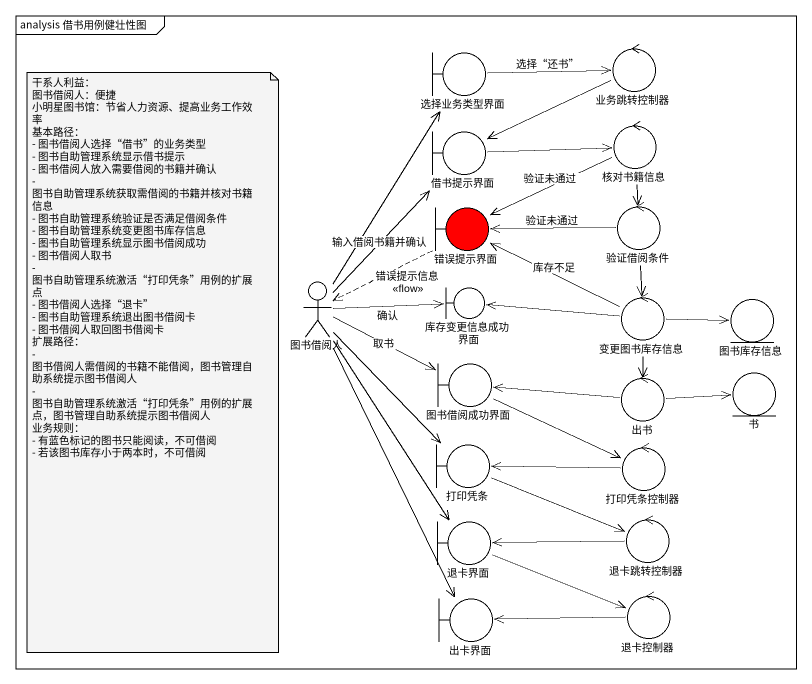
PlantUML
@startuml
mainframe analysis 借书用例健壮性图
boundary 选择业务类型界面
control 业务跳转控制器
boundary 借书提示界面
control 核对书籍信息
boundary 错误提示界面 #FF0000
control 验证借阅条件
actor 图书借阅人
boundary 库存变更信息成功界面
control 变更图书库存信息
entity 图书库存信息
boundary 图书借阅成功界面
entity 书
control 出书
boundary 打印凭条
control 打印凭条控制器
boundary 退卡界面
control 退卡跳转控制器
boundary 出卡界面
control 退卡控制器
选择业务类型界面 -right-> 业务跳转控制器 : 选择“还书”
业务跳转控制器 -left-> 借书提示界面
借书提示界面 -right-> 核对书籍信息
核对书籍信息 -left-> 错误提示界面 : 验证未通过
核对书籍信息 --> 验证借阅条件
错误提示界面 .left.> 图书借阅人 : 错误提示信息\n<<flow>>
验证借阅条件 -left-> 错误提示界面 : 验证未通过
验证借阅条件 --> 变更图书库存信息
图书借阅人 -up-> 选择业务类型界面
图书借阅人 -up-> 借书提示界面 : 输入借阅书籍并确认
图书借阅人 -right-> 库存变更信息成功界面 : 确认
图书借阅人 -right-> 图书借阅成功界面 : 取书
图书借阅人 --> 打印凭条
图书借阅人 --> 退卡界面
图书借阅人 --> 出卡界面
变更图书库存信息 -left-> 错误提示界面 : 库存不足
变更图书库存信息 -left-> 库存变更信息成功界面
变更图书库存信息 -right-> 图书库存信息
变更图书库存信息 --> 出书
图书借阅成功界面 -right-> 打印凭条控制器
出书 -left-> 图书借阅成功界面
出书 -right-> 书
打印凭条 -right-> 退卡跳转控制器
打印凭条控制器 -left-> 打印凭条
退卡界面 -right-> 退卡控制器
退卡跳转控制器 -left-> 退卡界面
退卡控制器 -left-> 出卡界面
note as N1
  干系人利益：
  图书借阅人：便捷
  小明星图书馆：节省人力资源、提高业务工作效率
  基本路径：
  - 图书借阅人选择“借书”的业务类型
  - 图书自助管理系统显示借书提示
  - 图书借阅人放入需要借阅的书籍并确认
  - 图书自助管理系统获取需借阅的书籍并核对书籍信息
  - 图书自助管理系统验证是否满足借阅条件
  - 图书自助管理系统变更图书库存信息
  - 图书自助管理系统显示图书借阅成功
  - 图书借阅人取书
  - 图书自助管理系统激活“打印凭条”用例的扩展点
  - 图书借阅人选择“退卡”
  - 图书自助管理系统退出图书借阅卡
  - 图书借阅人取回图书借阅卡
  扩展路径：
  - 图书借阅人需借阅的书籍不能借阅，图书管理自助系统提示图书借阅人
  - 图书自助管理系统激活“打印凭条”用例的扩展点，图书管理自助系统提示图书借阅人
  业务规则：
  - 有蓝色标记的图书只能阅读，不可借阅
  - 若该图书库存小于两本时，不可借阅
end note
@enduml
